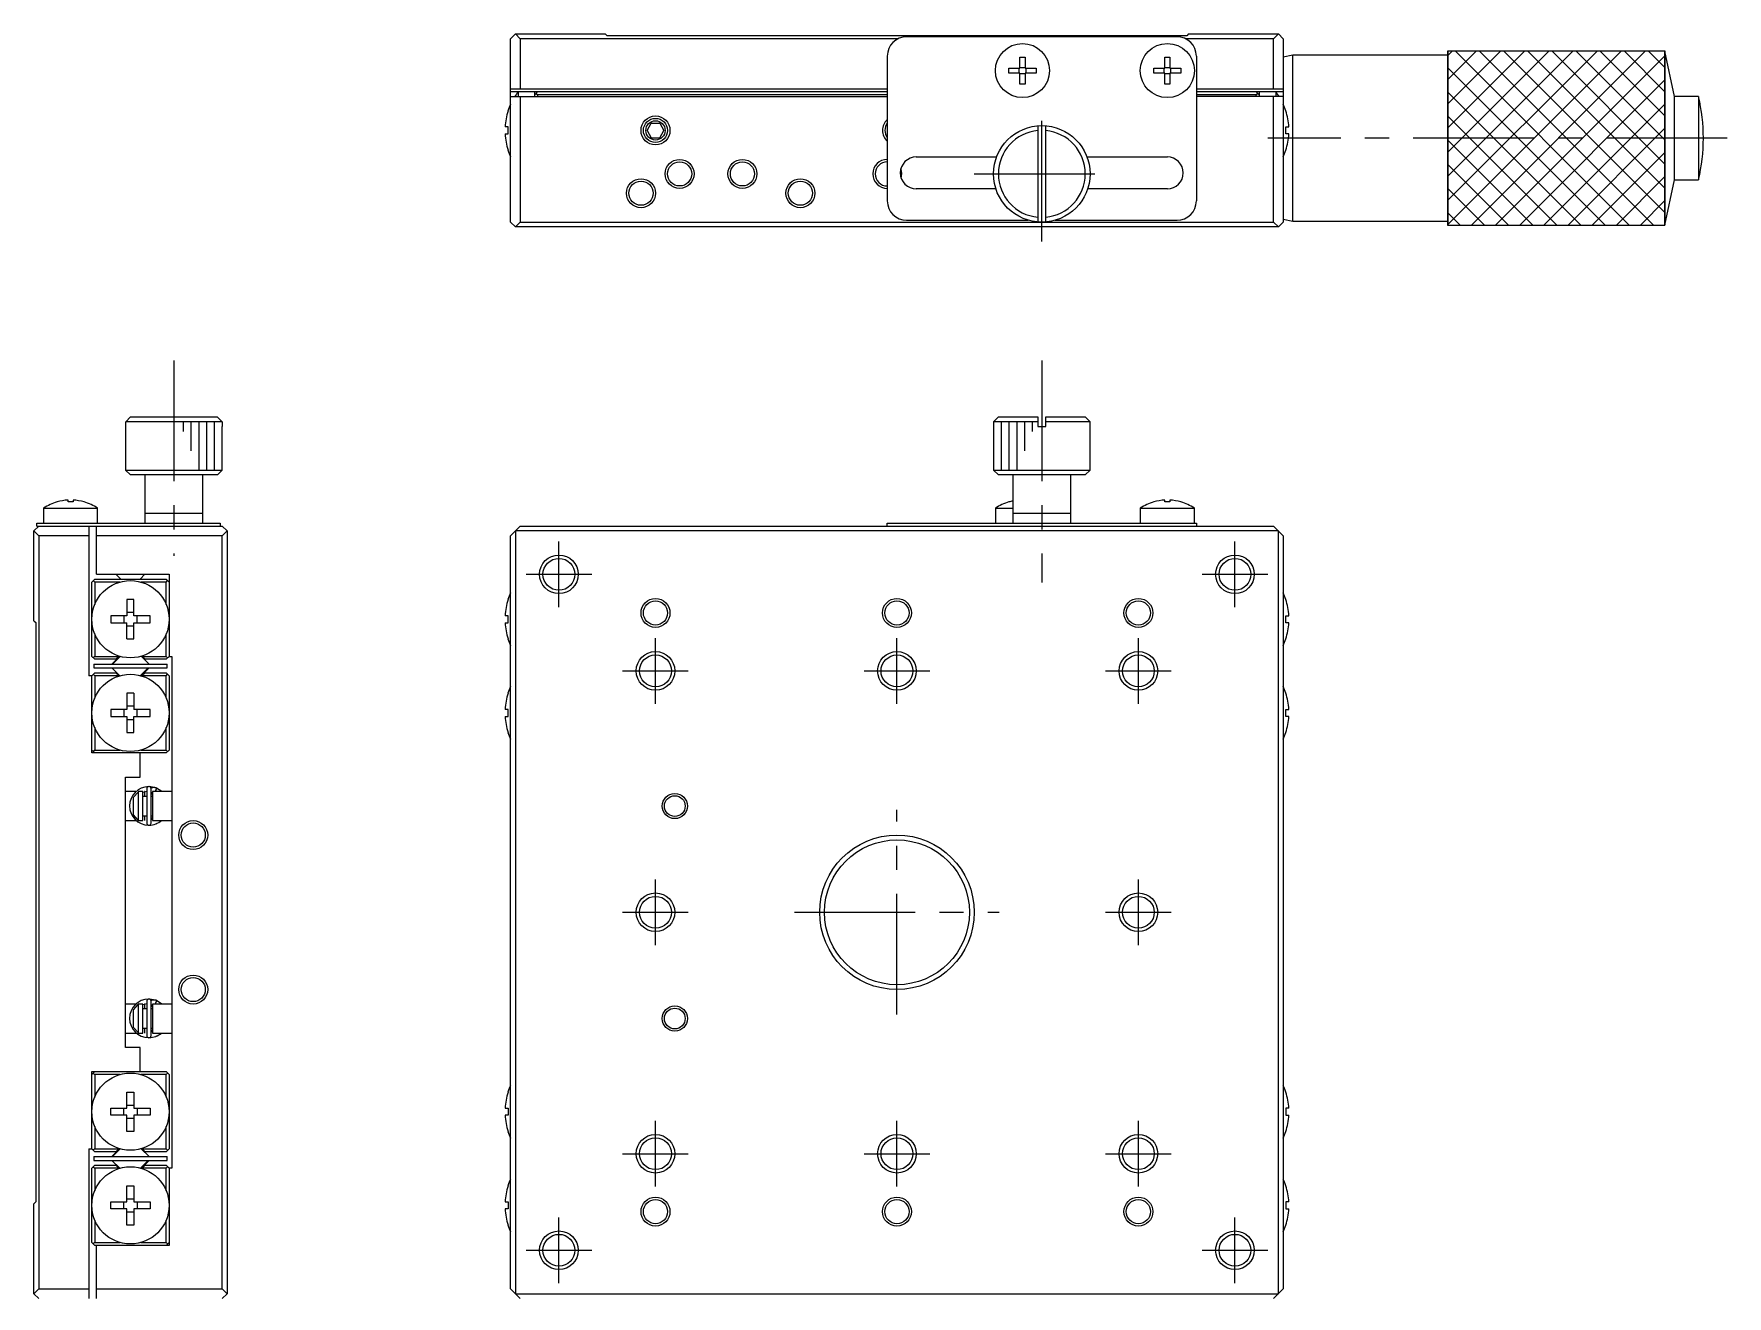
# Model space of a CAD drawing. Extents: x -7 to 400, y 24 to 258.
# Drawn here: x 33 to 208.3, y 127 to 257.7 of the extents above; entities that cross this region are included whole.
import ezdxf

# ---------------------------------------------------------------- set-up
doc = ezdxf.new("R2010")
doc.units = 0
doc.header["$LTSCALE"] = 10
doc.linetypes.add('CENTER', pattern=[2, 1.25, -0.25, 0.25, -0.25])
doc.linetypes.add('DASHED', pattern=[3.5, 2, -1.5])
doc.layers.get('0').update_dxf_attribs({"linetype": 'CONTINUOUS'})
doc.layers.add('CENTER', color=1, linetype='CENTER')

msp = doc.modelspace()

# ---------------------------------------------------------------- linework, layer by layer
at = {"color": 7, "linetype": 'CONTINUOUS'}
for p, q in [((82.316012, 257.19044), (82.816012, 257.69044)), ((82.316012, 238.19044), (82.316012, 257.19044)), ((82.816012, 257.69044), (83.316012, 257.19044)), ((82.816012, 257.69044), (92.116012, 257.69044)), ((122.444233, 257.19044), (83.316012, 257.19044)), ((83.316012, 257.19044), (83.316012, 251.99044)), ((92.316012, 257.49044), (92.116012, 257.69044)), ((152.316012, 257.49044), (92.316012, 257.49044)), ((151.316012, 257.39044), (123.316012, 257.39044)), ((161.316012, 257.19044), (152.187792, 257.19044)), ((152.516012, 257.69044), (152.316012, 257.49044)), ((152.516012, 257.69044), (161.816012, 257.69044)), ((161.316012, 257.19044), (161.816012, 257.69044)), ((161.316012, 251.99044), (161.316012, 257.19044)), ((161.816012, 257.69044), (162.316012, 257.19044)), ((162.316012, 257.19044), (162.316012, 238.19044)), ((121.316012, 255.39044), (121.316012, 240.39044)), ((135.056012, 255.289579), (135.576012, 255.289579)), ((135.056012, 254.15044), (135.056012, 255.289579)), ((135.576012, 255.289579), (135.576012, 254.15044)), ((150.056012, 255.289579), (150.576012, 255.289579)), ((150.056012, 254.15044), (150.056012, 255.289579)), ((150.576012, 255.289579), (150.576012, 254.15044)), ((153.316012, 255.39044), (153.316012, 240.39044)), ((163.316012, 255.49044), (162.316012, 255.29044)), ((163.316012, 238.29044), (163.316012, 255.49044)), ((179.316012, 255.49044), (163.316012, 255.49044)), ((179.316012, 255.89044), (179.316012, 237.89044)), ((201.816012, 255.89044), (179.316012, 255.89044)), ((202.816012, 251.19044), (201.816012, 255.89044)), ((201.816012, 237.89044), (201.816012, 255.89044)), ((133.916873, 253.63044), (133.916873, 254.15044)), ((133.916873, 254.15044), (135.056012, 254.15044)), ((135.056012, 253.63044), (133.916873, 253.63044)), ((134.986571, 253.63044), (134.986571, 254.15044)), ((135.056012, 254.219882), (135.576012, 254.219882)), ((135.056012, 252.491301), (135.056012, 253.63044)), ((135.576012, 253.560998), (135.056012, 253.560998)), ((135.576012, 252.491301), (135.056012, 252.491301)), ((135.576012, 254.15044), (136.715152, 254.15044)), ((135.576012, 253.63044), (135.576012, 252.491301)), ((136.715152, 253.63044), (135.576012, 253.63044)), ((135.645454, 254.15044), (135.645454, 253.63044)), ((136.715152, 254.15044), (136.715152, 253.63044)), ((148.916873, 253.63044), (148.916873, 254.15044)), ((148.916873, 254.15044), (150.056012, 254.15044)), ((150.056012, 253.63044), (148.916873, 253.63044)), ((149.986571, 253.63044), (149.986571, 254.15044)), ((150.056012, 254.219882), (150.576012, 254.219882)), ((150.056012, 252.491301), (150.056012, 253.63044)), ((150.576012, 253.560998), (150.056012, 253.560998)), ((150.576012, 252.491301), (150.056012, 252.491301)), ((150.576012, 254.15044), (151.715152, 254.15044)), ((150.576012, 253.63044), (150.576012, 252.491301)), ((151.715152, 253.63044), (150.576012, 253.63044)), ((150.645454, 254.15044), (150.645454, 253.63044)), ((151.715152, 254.15044), (151.715152, 253.63044)), ((82.316012, 251.99044), (121.316012, 251.99044)), ((121.316012, 251.69044), (82.316012, 251.69044)), ((82.316012, 251.19044), (121.316012, 251.19044)), ((83.092537, 251.69044), (83.092537, 251.19044)), ((83.316012, 251.19044), (83.316012, 238.19044)), ((85.116012, 251.69044), (84.816012, 251.39044)), ((84.816012, 251.19044), (84.816012, 251.69044)), ((85.116012, 251.39044), (84.966012, 251.54044)), ((121.316012, 251.39044), (85.116012, 251.39044)), ((85.116012, 251.39044), (85.116012, 251.19044)), ((153.316012, 251.99044), (162.316012, 251.99044)), ((162.316012, 251.69044), (153.316012, 251.69044)), ((159.516012, 251.39044), (153.316012, 251.39044)), ((162.316012, 251.19044), (153.316012, 251.19044)), ((159.816012, 251.39044), (159.516012, 251.69044)), ((159.666012, 251.54044), (159.516012, 251.39044)), ((159.516012, 251.19044), (159.516012, 251.39044)), ((159.816012, 251.69044), (159.816012, 251.19044)), ((161.316012, 238.19044), (161.316012, 251.19044)), ((161.539488, 251.69044), (161.539488, 251.19044)), ((205.316012, 251.19044), (202.816012, 251.19044)), ((202.816012, 242.59044), (202.816012, 251.19044)), ((205.316012, 251.19044), (205.316012, 242.59044)), ((82.05343, 249.72587), (82.044381, 249.730284)), ((162.578595, 249.72587), (162.587644, 249.730284)), ((82.05343, 248.05044), (81.735982, 248.05044)), ((81.735982, 247.33044), (82.05343, 247.33044)), ((82.05343, 247.33044), (82.05343, 248.05044)), ((96.449987, 247.69044), (96.883, 248.44044)), ((96.449987, 247.69044), (96.883, 246.94044)), ((96.883, 248.44044), (97.749025, 248.44044)), ((97.749025, 248.44044), (98.182038, 247.69044)), ((97.749025, 246.94044), (98.182038, 247.69044)), ((136.916012, 248.174414), (136.916012, 238.206466)), ((137.716012, 238.206466), (137.716012, 248.174414)), ((162.578595, 247.33044), (162.578595, 248.05044)), ((162.578595, 248.05044), (162.896043, 248.05044)), ((162.896043, 247.33044), (162.578595, 247.33044)), ((82.044381, 245.650596), (82.05343, 245.655009)), ((96.883, 246.94044), (97.749025, 246.94044)), ((162.587644, 245.650596), (162.578595, 245.655009)), ((124.316012, 244.94044), (132.632264, 244.94044)), ((141.999761, 244.94044), (150.316012, 244.94044)), ((201.816012, 237.89044), (202.816012, 242.59044)), ((202.816012, 242.59044), (205.316012, 242.59044)), ((132.56233, 241.64044), (124.316012, 241.64044)), ((150.316012, 241.64044), (142.069695, 241.64044)), ((162.316012, 238.49044), (163.316012, 238.29044)), ((82.316012, 238.19044), (82.816012, 237.69044)), ((82.816012, 237.69044), (83.316012, 238.19044)), ((161.816012, 237.69044), (82.816012, 237.69044)), ((83.316012, 238.19044), (161.316012, 238.19044)), ((123.316012, 238.39044), (135.916012, 238.39044)), ((138.716012, 238.39044), (151.316012, 238.39044)), ((161.316012, 238.19044), (161.816012, 237.69044)), ((161.816012, 237.69044), (162.316012, 238.19044)), ((163.316012, 238.29044), (179.316012, 238.29044)), ((179.316012, 237.89044), (201.816012, 237.89044)), ((42.467639, 217.521406), (42.969427, 218.021406)), ((52.435588, 217.521406), (42.467639, 217.521406)), ((42.467639, 217.021406), (42.467639, 217.521406)), ((42.969427, 218.021406), (51.933801, 218.021406)), ((51.933801, 218.021406), (52.435588, 217.521406)), ((52.435588, 217.521406), (52.435588, 217.021406)), ((132.816012, 218.021406), (132.316012, 217.521406)), ((136.916012, 217.521406), (132.316012, 217.521406)), ((132.316012, 217.521406), (132.316012, 212.521406)), ((132.816012, 218.021406), (136.916012, 218.021406)), ((136.916012, 218.021406), (136.916012, 217.021406)), ((137.716012, 218.021406), (141.816012, 218.021406)), ((137.716012, 217.021406), (137.716012, 218.021406)), ((142.316012, 217.521406), (137.716012, 217.521406)), ((142.316012, 217.521406), (141.816012, 218.021406)), ((142.316012, 212.521406), (142.316012, 217.521406)), ((42.451614, 217.021406), (42.467639, 217.021406)), ((42.451614, 217.021406), (42.451614, 212.521406)), ((52.435588, 217.021406), (52.451614, 217.021406)), ((52.451614, 212.521406), (52.451614, 217.021406)), ((136.916012, 217.021406), (137.716012, 217.021406)), ((42.451614, 212.521406), (52.451614, 212.521406)), ((42.451614, 212.521406), (42.951614, 212.021406)), ((51.951614, 212.021406), (52.451614, 212.521406)), ((132.316012, 212.521406), (142.316012, 212.521406)), ((132.316012, 212.521406), (132.816012, 212.021406)), ((141.816012, 212.021406), (142.316012, 212.521406)), ((51.951614, 212.021406), (42.951614, 212.021406)), ((44.451614, 212.021406), (44.451614, 207.021406)), ((50.451614, 207.021406), (50.451614, 212.021406)), ((141.816012, 212.021406), (132.816012, 212.021406)), ((134.316012, 212.021406), (134.316012, 207.021406)), ((140.316012, 207.021406), (140.316012, 212.021406)), ((35.352475, 209.214611), (35.349466, 209.220779)), ((36.491614, 209.214611), (36.491614, 209.407868)), ((37.011614, 209.214611), (36.491614, 209.214611)), ((37.011614, 209.407868), (37.011614, 209.214611)), ((38.153761, 209.220779), (38.150753, 209.214611)), ((133.916873, 209.214611), (133.913865, 209.220779)), ((148.916873, 209.214611), (148.913865, 209.220779)), ((150.056012, 209.214611), (150.056012, 209.407868)), ((150.576012, 209.214611), (150.056012, 209.214611)), ((150.576012, 209.407868), (150.576012, 209.214611)), ((151.71816, 209.220779), (151.715152, 209.214611)), ((33.251614, 206.721406), (33.251614, 207.021406)), ((33.251614, 207.021406), (52.251614, 207.021406)), ((33.951614, 208.563869), (39.551614, 208.563869)), ((33.951614, 208.563869), (33.951614, 207.021406)), ((39.551614, 207.021406), (39.551614, 208.563869)), ((50.451614, 208.021406), (44.451614, 208.021406)), ((52.251614, 207.021406), (52.251614, 206.721406)), ((121.316012, 206.721406), (121.316012, 207.021406)), ((121.316012, 207.021406), (153.316012, 207.021406)), ((132.516012, 208.563869), (134.316012, 208.563869)), ((132.516012, 208.563869), (132.516012, 207.021406)), ((140.316012, 208.021406), (134.316012, 208.021406)), ((147.516012, 208.563869), (153.116012, 208.563869)), ((147.516012, 208.563869), (147.516012, 207.021406)), ((153.116012, 207.021406), (153.116012, 208.563869)), ((153.316012, 207.021406), (153.316012, 206.721406)), ((32.951614, 206.221406), (33.451614, 206.721406)), ((33.451614, 205.721406), (32.951614, 206.221406)), ((32.951614, 196.921406), (32.951614, 206.221406)), ((33.251614, 206.721406), (52.451614, 206.721406)), ((33.451614, 205.721406), (33.451614, 127.721406)), ((38.651614, 205.721406), (33.451614, 205.721406)), ((38.651614, 206.721406), (38.651614, 191.221406)), ((39.451614, 201.721406), (39.451614, 206.721406)), ((52.451614, 205.721406), (39.451614, 205.721406)), ((52.951614, 206.221406), (52.451614, 206.721406)), ((52.451614, 205.721406), (52.951614, 206.221406)), ((52.451614, 127.721406), (52.451614, 205.721406)), ((52.951614, 206.221406), (52.951614, 127.221406)), ((82.316012, 205.721406), (83.316012, 206.721406)), ((82.316012, 127.721406), (82.316012, 205.721406)), ((161.816012, 206.221406), (82.816012, 206.221406)), ((82.816012, 206.221406), (82.816012, 127.221406)), ((83.316012, 206.721406), (161.316012, 206.721406)), ((161.316012, 206.721406), (162.316012, 205.721406)), ((161.816012, 127.221406), (161.816012, 206.221406)), ((162.316012, 205.721406), (162.316012, 127.721406)), ((39.451614, 201.721406), (46.951614, 201.721406)), ((41.451614, 201.721406), (41.951614, 201.221406)), ((43.951614, 201.221406), (44.451614, 201.721406)), ((46.951614, 201.721406), (46.951614, 193.221406)), ((38.951614, 200.921406), (39.251614, 201.221406)), ((38.951614, 193.221406), (38.951614, 200.921406)), ((39.101614, 201.071406), (39.251614, 200.921406)), ((39.251614, 201.221406), (46.651614, 201.221406)), ((39.251614, 200.921406), (39.251614, 198.591275)), ((41.866487, 200.921406), (39.251614, 200.921406)), ((46.651614, 200.921406), (44.03674, 200.921406)), ((46.651614, 201.221406), (46.951614, 200.921406)), ((46.651614, 200.921406), (46.801614, 201.071406)), ((46.651614, 198.591275), (46.651614, 200.921406)), ((43.311614, 199.106837), (42.591614, 199.106837)), ((42.591614, 199.106837), (42.591614, 197.431406)), ((43.311614, 197.431406), (43.311614, 199.106837)), ((82.05343, 199.106837), (82.044381, 199.11125)), ((162.578595, 199.106837), (162.587644, 199.11125)), ((32.951614, 196.921406), (33.151614, 196.721406)), ((33.151614, 196.721406), (33.151614, 136.721406)), ((42.591614, 197.431406), (40.916183, 197.431406)), ((40.916183, 197.431406), (40.916183, 196.711406)), ((40.916183, 196.711406), (42.591614, 196.711406)), ((42.263585, 197.431406), (42.263585, 196.711406)), ((43.311614, 197.759435), (42.591614, 197.759435)), ((42.591614, 195.035976), (42.591614, 196.711406)), ((42.591614, 196.383377), (43.311614, 196.383377)), ((44.987044, 197.431406), (43.311614, 197.431406)), ((43.311614, 196.711406), (44.987044, 196.711406)), ((43.311614, 195.035976), (43.311614, 196.711406)), ((43.639643, 196.711406), (43.639643, 197.431406)), ((44.987044, 196.711406), (44.987044, 197.431406)), ((82.05343, 197.431406), (81.735982, 197.431406)), ((81.735982, 196.711406), (82.05343, 196.711406)), ((82.05343, 196.711406), (82.05343, 197.431406)), ((162.578595, 197.431406), (162.896043, 197.431406)), ((162.578595, 196.711406), (162.578595, 197.431406)), ((162.896043, 196.711406), (162.578595, 196.711406)), ((39.251614, 195.551538), (39.251614, 193.221406)), ((42.591614, 195.035976), (43.311614, 195.035976)), ((46.651614, 193.221406), (46.651614, 195.551538)), ((82.044381, 195.031562), (82.05343, 195.035976)), ((162.587644, 195.031562), (162.578595, 195.035976)), ((39.251614, 192.921406), (38.951614, 193.221406)), ((39.251614, 193.221406), (39.101614, 193.071406)), ((39.251614, 193.221406), (41.741905, 193.221406)), ((41.441905, 192.921406), (39.251614, 192.921406)), ((41.838338, 193.229451), (41.030293, 192.421406)), ((41.101004, 192.421406), (41.893494, 193.213896)), ((41.441905, 192.921406), (41.770317, 193.249818)), ((44.872934, 192.421406), (44.064889, 193.229451)), ((44.13291, 193.249818), (44.461322, 192.921406)), ((44.161322, 193.221406), (46.651614, 193.221406)), ((46.651614, 192.921406), (44.461322, 192.921406)), ((46.801614, 193.071406), (46.651614, 193.221406)), ((46.951614, 193.221406), (46.651614, 192.921406)), ((46.951614, 193.221406), (47.251614, 193.221406)), ((47.251614, 193.221406), (47.251614, 140.221406)), ((38.951614, 191.221406), (38.651614, 191.221406)), ((38.951614, 191.221406), (39.251614, 191.521406)), ((38.951614, 183.221406), (38.951614, 191.221406)), ((39.101614, 191.371406), (39.251614, 191.221406)), ((39.151614, 192.421406), (46.751614, 192.421406)), ((39.151614, 192.421406), (39.151614, 192.021406)), ((39.151614, 192.021406), (46.751614, 192.021406)), ((39.251614, 191.521406), (41.441905, 191.521406)), ((41.741905, 191.221406), (39.251614, 191.221406)), ((39.251614, 191.221406), (39.251614, 188.891275)), ((41.030293, 192.021406), (41.838338, 191.213361)), ((41.770317, 191.192995), (41.4419, 191.521401)), ((44.802223, 192.021406), (44.009733, 191.228916)), ((44.064889, 191.213361), (44.872934, 192.021406)), ((44.461322, 191.521406), (44.132911, 191.192995)), ((46.651614, 191.221406), (44.161322, 191.221406)), ((44.461322, 191.521406), (46.651614, 191.521406)), ((46.951614, 191.221406), (46.651614, 191.521406)), ((46.651614, 191.221406), (46.801614, 191.371406)), ((46.651614, 188.891275), (46.651614, 191.221406)), ((46.751614, 192.021406), (46.751614, 192.421406)), ((46.951614, 191.221406), (46.951614, 183.521406)), ((43.311614, 189.406837), (42.591614, 189.406837)), ((42.591614, 189.406837), (42.591614, 187.731406)), ((43.311614, 189.406837), (43.311614, 187.731406)), ((82.05343, 189.406837), (82.044381, 189.41125)), ((162.578595, 189.406837), (162.587644, 189.41125)), ((42.591614, 187.731406), (40.916183, 187.731406)), ((40.916183, 187.731406), (40.916183, 187.011406)), ((42.263585, 187.731406), (42.263585, 187.011406)), ((43.311614, 188.059435), (42.591614, 188.059435)), ((44.987044, 187.731406), (43.311614, 187.731406)), ((43.639643, 187.011406), (43.639643, 187.731406)), ((44.987044, 187.011406), (44.987044, 187.731406)), ((82.05343, 187.731406), (81.735982, 187.731406)), ((82.05343, 187.011406), (82.05343, 187.731406)), ((162.578595, 187.731406), (162.896043, 187.731406)), ((162.578595, 187.011406), (162.578595, 187.731406)), ((39.251614, 185.851538), (39.251614, 183.521406)), ((40.916183, 187.011406), (42.591614, 187.011406)), ((42.591614, 187.011406), (42.591614, 185.335976)), ((42.591614, 186.683377), (43.311614, 186.683377)), ((43.311614, 187.011406), (44.987044, 187.011406)), ((43.311614, 185.335976), (43.311614, 187.011406)), ((46.651614, 183.521406), (46.651614, 185.851538)), ((81.735982, 187.011406), (82.05343, 187.011406)), ((162.896043, 187.011406), (162.578595, 187.011406)), ((42.591614, 185.335976), (43.311614, 185.335976)), ((82.044381, 185.331562), (82.05343, 185.335976)), ((162.587644, 185.331562), (162.578595, 185.335976)), ((38.951614, 183.521406), (39.251614, 183.221406)), ((46.651614, 183.221406), (38.951614, 183.221406)), ((39.251614, 183.521406), (39.101614, 183.371406)), ((39.251614, 183.521406), (41.866487, 183.521406)), ((43.951614, 180.721406), (43.951614, 183.221406)), ((44.03674, 183.521406), (46.651614, 183.521406)), ((46.801614, 183.371406), (46.651614, 183.521406)), ((46.651614, 183.221406), (46.951614, 183.521406)), ((42.451614, 180.721406), (43.951614, 180.721406)), ((42.451614, 152.721406), (42.451614, 180.721406)), ((43.522443, 179.221406), (42.451614, 179.221406)), ((43.251614, 178.637921), (43.751614, 179.16709)), ((44.251614, 179.221406), (43.751614, 179.221406)), ((43.751614, 179.221406), (43.751614, 176.221406)), ((44.251461, 179.162881), (44.637427, 179.272241)), ((44.251614, 176.221406), (44.251614, 179.221406)), ((44.451614, 179.221406), (44.411638, 179.221406)), ((44.451614, 178.721406), (44.451614, 179.221406)), ((44.637474, 179.513015), (44.637474, 175.963015)), ((45.570594, 179.607687), (44.888316, 179.736968)), ((45.081814, 179.581678), (45.077272, 179.579759)), ((45.115262, 179.594711), (45.081814, 179.581678)), ((45.087474, 175.963015), (45.087474, 179.513015)), ((45.087474, 178.912458), (45.251581, 179.16487)), ((45.149311, 179.606058), (45.115262, 179.594711)), ((45.183877, 179.615694), (45.149311, 179.606058)), ((45.218876, 179.623594), (45.183877, 179.615694)), ((45.254221, 179.62974), (45.218876, 179.623594)), ((45.251614, 179.221406), (45.251614, 176.221406)), ((47.251614, 179.221406), (45.251614, 179.221406)), ((45.289825, 179.634116), (45.254221, 179.62974)), ((45.325602, 179.636711), (45.289825, 179.634116)), ((45.361463, 179.63752), (45.325602, 179.636711)), ((45.39732, 179.63654), (45.361463, 179.63752)), ((45.433085, 179.633773), (45.39732, 179.63654)), ((45.468671, 179.629226), (45.433085, 179.633773)), ((45.50399, 179.62291), (45.468671, 179.629226)), ((45.538955, 179.61484), (45.50399, 179.62291)), ((45.511609, 179.23399), (45.504905, 179.221406)), ((45.518605, 179.247592), (45.511609, 179.23399)), ((45.647981, 179.576578), (45.515454, 179.221371)), ((45.525844, 179.262114), (45.518605, 179.247592)), ((45.533271, 179.277449), (45.525844, 179.262114)), ((45.540834, 179.293487), (45.533271, 179.277449)), ((45.57348, 179.605035), (45.538955, 179.61484)), ((45.548476, 179.31011), (45.540834, 179.293487)), ((45.556142, 179.327196), (45.548476, 179.31011)), ((45.563777, 179.344622), (45.556142, 179.327196)), ((45.571323, 179.36226), (45.563777, 179.344622)), ((45.64771, 179.57669), (45.570594, 179.607687)), ((45.578727, 179.379981), (45.571323, 179.36226)), ((45.607478, 179.59352), (45.57348, 179.605035)), ((45.585935, 179.397657), (45.578727, 179.379981)), ((45.592893, 179.415158), (45.585935, 179.397657)), ((45.599552, 179.432357), (45.592893, 179.415158)), ((45.605862, 179.449128), (45.599552, 179.432357)), ((45.611778, 179.465349), (45.605862, 179.449128)), ((45.639123, 179.58106), (45.607478, 179.59352)), ((45.617256, 179.480901), (45.611778, 179.465349)), ((45.622256, 179.495672), (45.617256, 179.480901)), ((45.626742, 179.509554), (45.622256, 179.495672)), ((45.630682, 179.522445), (45.626742, 179.509554)), ((45.634046, 179.534251), (45.630682, 179.522445)), ((45.63681, 179.544887), (45.634046, 179.534251)), ((45.638954, 179.554274), (45.63681, 179.544887)), ((45.638247, 179.581243), (45.639988, 179.580433)), ((46.202489, 179.221513), (45.638823, 179.580465)), ((45.640462, 179.562344), (45.638954, 179.554274)), ((45.639988, 179.580433), (45.641086, 179.578117)), ((45.641324, 179.569039), (45.640462, 179.562344)), ((45.641086, 179.578117), (45.641532, 179.574309)), ((45.641532, 179.574309), (45.641324, 179.569039)), ((45.680915, 179.562155), (45.64771, 179.57669)), ((43.251614, 176.804891), (43.251614, 178.637921)), ((44.637474, 178.721406), (44.251614, 178.721406)), ((45.251614, 178.721406), (45.087474, 178.721406)), ((42.451614, 176.221406), (43.561085, 176.221406)), ((43.751614, 176.275723), (43.251614, 176.804891)), ((43.751614, 176.221406), (44.251614, 176.221406)), ((44.251614, 176.721406), (44.637474, 176.721406)), ((44.451614, 176.221406), (44.451614, 176.721406)), ((45.087474, 176.721406), (45.251614, 176.721406)), ((45.251612, 176.311146), (45.087474, 176.563571)), ((45.251614, 176.221406), (47.251614, 176.221406)), ((45.585328, 175.874613), (45.600527, 175.880001)), ((45.600912, 175.879114), (45.676754, 175.912019)), ((45.638247, 175.894787), (45.638023, 175.895324)), ((45.639123, 175.894969), (45.638247, 175.894787)), ((43.522443, 157.221406), (42.451614, 157.221406)), ((43.251614, 156.637921), (43.751614, 157.16709)), ((43.251614, 154.804891), (43.251614, 156.637921)), ((44.251614, 157.221406), (43.751614, 157.221406)), ((43.751614, 157.221406), (43.751614, 154.221406)), ((44.251461, 157.162881), (44.637427, 157.272241)), ((44.251614, 154.221406), (44.251614, 157.221406)), ((44.637474, 156.721406), (44.251614, 156.721406)), ((44.451614, 157.221406), (44.411638, 157.221406)), ((44.451614, 156.721406), (44.451614, 157.221406)), ((44.637474, 157.513015), (44.637474, 153.963015)), ((45.570594, 157.607687), (44.888316, 157.736968)), ((45.081814, 157.581678), (45.077272, 157.579759)), ((45.115262, 157.594711), (45.081814, 157.581678)), ((45.087474, 153.963015), (45.087474, 157.513015)), ((45.087474, 156.912458), (45.251581, 157.16487)), ((45.251614, 156.721406), (45.087474, 156.721406)), ((45.149311, 157.606058), (45.115262, 157.594711)), ((45.183877, 157.615694), (45.149311, 157.606058)), ((45.218876, 157.623594), (45.183877, 157.615694)), ((45.254221, 157.62974), (45.218876, 157.623594)), ((45.251614, 157.221406), (45.251614, 154.221406)), ((47.251614, 157.221406), (45.251614, 157.221406)), ((45.289825, 157.634116), (45.254221, 157.62974)), ((45.325602, 157.636711), (45.289825, 157.634116)), ((45.361463, 157.63752), (45.325602, 157.636711)), ((45.39732, 157.63654), (45.361463, 157.63752)), ((45.433085, 157.633773), (45.39732, 157.63654)), ((45.468671, 157.629226), (45.433085, 157.633773)), ((45.50399, 157.62291), (45.468671, 157.629226)), ((45.538955, 157.61484), (45.50399, 157.62291)), ((45.511609, 157.23399), (45.504905, 157.221406)), ((45.518605, 157.247592), (45.511609, 157.23399)), ((45.648588, 157.575784), (45.515454, 157.221371)), ((45.525844, 157.262114), (45.518605, 157.247592)), ((45.533271, 157.277449), (45.525844, 157.262114)), ((45.540834, 157.293487), (45.533271, 157.277449)), ((45.57348, 157.605035), (45.538955, 157.61484)), ((45.548476, 157.31011), (45.540834, 157.293487)), ((45.556142, 157.327196), (45.548476, 157.31011)), ((45.563777, 157.344622), (45.556142, 157.327196)), ((45.571323, 157.36226), (45.563777, 157.344622)), ((45.680915, 157.562155), (45.570594, 157.607687)), ((45.578727, 157.379981), (45.571323, 157.36226)), ((45.607478, 157.59352), (45.57348, 157.605035)), ((45.585935, 157.397657), (45.578727, 157.379981)), ((45.592893, 157.415158), (45.585935, 157.397657)), ((45.599552, 157.432357), (45.592893, 157.415158)), ((45.605862, 157.449128), (45.599552, 157.432357)), ((45.611778, 157.465349), (45.605862, 157.449128)), ((45.639123, 157.58106), (45.607478, 157.59352)), ((45.617256, 157.480901), (45.611778, 157.465349)), ((45.622256, 157.495672), (45.617256, 157.480901)), ((45.626742, 157.509554), (45.622256, 157.495672)), ((45.630682, 157.522445), (45.626742, 157.509554)), ((45.634046, 157.534251), (45.630682, 157.522445)), ((45.63681, 157.544887), (45.634046, 157.534251)), ((45.638954, 157.554274), (45.63681, 157.544887)), ((45.638247, 157.581243), (45.639988, 157.580433)), ((46.202489, 157.221513), (45.638823, 157.580465)), ((45.640462, 157.562344), (45.638954, 157.554274)), ((45.639988, 157.580433), (45.641086, 157.578117)), ((45.641324, 157.569039), (45.640462, 157.562344)), ((45.641086, 157.578117), (45.641532, 157.574309)), ((45.641532, 157.574309), (45.641324, 157.569039)), ((45.647981, 157.576578), (45.648588, 157.575784)), ((43.751614, 154.275723), (43.251614, 154.804891)), ((44.251614, 154.721406), (44.637474, 154.721406)), ((44.451614, 154.221406), (44.451614, 154.721406)), ((45.087474, 154.721406), (45.251614, 154.721406)), ((45.251612, 154.311146), (45.087474, 154.563571)), ((42.451614, 154.221406), (43.561085, 154.221406)), ((43.951614, 152.721406), (42.451614, 152.721406)), ((43.751614, 154.221406), (44.251614, 154.221406)), ((43.951614, 150.221406), (43.951614, 152.721406)), ((45.251614, 154.221406), (47.251614, 154.221406)), ((45.585328, 153.874613), (45.600527, 153.880001)), ((45.600912, 153.879114), (45.676754, 153.912019)), ((45.638247, 153.894787), (45.638023, 153.895324)), ((45.639123, 153.894969), (45.638247, 153.894787)), ((38.951614, 142.221406), (38.951614, 150.221406)), ((38.951614, 150.221406), (46.651614, 150.221406)), ((38.951614, 149.921406), (39.251614, 150.221406)), ((39.101614, 150.071406), (39.251614, 149.921406)), ((39.251614, 149.921406), (39.251614, 147.591275)), ((41.866487, 149.921406), (39.251614, 149.921406)), ((46.651614, 149.921406), (44.03674, 149.921406)), ((46.651614, 150.221406), (46.951614, 149.921406)), ((46.651614, 149.921406), (46.801614, 150.071406)), ((46.651614, 147.591275), (46.651614, 149.921406)), ((46.951614, 149.921406), (46.951614, 142.221406)), ((42.591614, 148.106837), (43.311614, 148.106837)), ((42.591614, 146.431406), (42.591614, 148.106837)), ((43.311614, 148.106837), (43.311614, 146.431406)), ((82.044381, 148.11125), (82.05343, 148.106837)), ((162.587644, 148.11125), (162.578595, 148.106837)), ((40.916183, 146.431406), (42.591614, 146.431406)), ((40.916183, 145.711406), (40.916183, 146.431406)), ((42.591614, 145.711406), (40.916183, 145.711406)), ((42.263585, 145.711406), (42.263585, 146.431406)), ((42.591614, 146.759435), (43.311614, 146.759435)), ((42.591614, 144.035976), (42.591614, 145.711406)), ((43.311614, 146.431406), (44.987044, 146.431406)), ((44.987044, 145.711406), (43.311614, 145.711406)), ((43.311614, 145.711406), (43.311614, 144.035976)), ((43.639643, 146.431406), (43.639643, 145.711406)), ((44.987044, 146.431406), (44.987044, 145.711406)), ((81.735982, 146.431406), (82.05343, 146.431406)), ((82.05343, 145.711406), (81.735982, 145.711406)), ((82.05343, 146.431406), (82.05343, 145.711406)), ((162.896043, 146.431406), (162.578595, 146.431406)), ((162.578595, 146.431406), (162.578595, 145.711406)), ((162.578595, 145.711406), (162.896043, 145.711406)), ((39.251614, 144.551538), (39.251614, 142.221406)), ((43.311614, 145.383377), (42.591614, 145.383377)), ((43.311614, 144.035976), (42.591614, 144.035976)), ((46.651614, 142.221406), (46.651614, 144.551538)), ((82.05343, 144.035976), (82.044381, 144.031562)), ((162.578595, 144.035976), (162.587644, 144.031562)), ((38.651614, 142.221406), (38.951614, 142.221406)), ((38.651614, 142.221406), (38.651614, 126.721406)), ((39.251614, 141.921406), (38.951614, 142.221406)), ((39.251614, 142.221406), (39.101614, 142.071406)), ((39.251614, 142.221406), (41.741905, 142.221406)), ((41.838338, 142.229451), (41.030293, 141.421406)), ((41.101004, 141.421406), (41.893494, 142.213896)), ((41.441905, 141.921406), (41.770317, 142.249818)), ((44.872934, 141.421406), (44.064889, 142.229451)), ((44.132911, 142.249818), (44.461317, 141.921401)), ((44.161322, 142.221406), (46.651614, 142.221406)), ((46.801614, 142.071406), (46.651614, 142.221406)), ((46.951614, 142.221406), (46.651614, 141.921406)), ((38.951614, 140.221406), (39.251614, 140.521406)), ((39.101614, 140.371406), (39.251614, 140.221406)), ((39.151614, 141.421406), (46.751614, 141.421406)), ((39.151614, 141.421406), (39.151614, 141.021406)), ((39.151614, 141.021406), (46.751614, 141.021406)), ((41.441905, 141.921406), (39.251614, 141.921406)), ((39.251614, 140.521406), (41.441905, 140.521406)), ((41.030293, 141.021406), (41.838338, 140.213361)), ((41.770317, 140.192995), (41.4419, 140.521401)), ((44.802223, 141.021406), (44.009733, 140.228916)), ((44.064889, 140.213361), (44.872934, 141.021406)), ((44.461322, 140.521406), (44.132911, 140.192995)), ((46.651614, 141.921406), (44.461322, 141.921406)), ((44.461322, 140.521406), (46.651614, 140.521406)), ((46.651614, 140.521406), (46.951614, 140.221406)), ((46.651614, 140.221406), (46.801614, 140.371406)), ((46.751614, 141.021406), (46.751614, 141.421406)), ((38.951614, 132.521406), (38.951614, 140.221406)), ((41.741905, 140.221406), (39.251614, 140.221406)), ((39.251614, 140.221406), (39.251614, 137.891275)), ((46.651614, 140.221406), (44.161322, 140.221406)), ((46.651614, 137.891275), (46.651614, 140.221406)), ((46.951614, 140.221406), (46.951614, 132.221406)), ((47.251614, 140.221406), (46.951614, 140.221406)), ((42.591614, 138.406837), (43.311614, 138.406837)), ((42.591614, 136.731406), (42.591614, 138.406837)), ((42.591614, 137.059435), (43.311614, 137.059435)), ((43.311614, 138.406837), (43.311614, 136.731406)), ((82.044381, 138.41125), (82.05343, 138.406837)), ((162.587644, 138.41125), (162.578595, 138.406837)), ((33.151614, 136.721406), (32.951614, 136.521406)), ((32.951614, 127.221406), (32.951614, 136.521406)), ((40.916183, 136.731406), (42.591614, 136.731406)), ((40.916183, 136.011406), (40.916183, 136.731406)), ((42.591614, 136.011406), (40.916183, 136.011406)), ((42.263585, 136.011406), (42.263585, 136.731406)), ((42.591614, 134.335976), (42.591614, 136.011406)), ((43.311614, 135.683377), (42.591614, 135.683377)), ((43.311614, 136.731406), (44.987044, 136.731406)), ((43.311614, 136.011406), (43.311614, 134.335976)), ((44.987044, 136.011406), (43.311614, 136.011406)), ((43.639643, 136.731406), (43.639643, 136.011406)), ((44.987044, 136.731406), (44.987044, 136.011406)), ((81.735982, 136.731406), (82.05343, 136.731406)), ((82.05343, 136.011406), (81.735982, 136.011406)), ((82.05343, 136.731406), (82.05343, 136.011406)), ((162.896043, 136.731406), (162.578595, 136.731406)), ((162.578595, 136.731406), (162.578595, 136.011406)), ((162.578595, 136.011406), (162.896043, 136.011406)), ((39.251614, 134.851538), (39.251614, 132.521406)), ((43.311614, 134.335976), (42.591614, 134.335976)), ((46.651614, 132.521406), (46.651614, 134.851538)), ((82.05343, 134.335976), (82.044381, 134.331562)), ((162.578595, 134.335976), (162.587644, 134.331562)), ((39.251614, 132.221406), (38.951614, 132.521406)), ((39.251614, 132.521406), (39.101614, 132.371406)), ((39.251614, 132.521406), (41.866487, 132.521406)), ((46.951614, 132.221406), (39.251614, 132.221406)), ((39.451614, 126.721406), (39.451614, 132.221406)), ((44.03674, 132.521406), (46.651614, 132.521406)), ((46.801614, 132.371406), (46.651614, 132.521406)), ((46.951614, 132.521406), (46.651614, 132.221406)), ((32.951614, 127.221406), (33.451614, 127.721406)), ((33.451614, 126.721406), (32.951614, 127.221406)), ((33.451614, 127.721406), (38.651614, 127.721406)), ((39.451614, 127.721406), (52.451614, 127.721406)), ((52.951614, 127.221406), (52.451614, 127.721406)), ((52.451614, 126.721406), (52.951614, 127.221406)), ((83.316012, 126.721406), (82.316012, 127.721406)), ((82.816012, 127.221406), (161.816012, 127.221406)), ((162.316012, 127.721406), (161.316012, 126.721406))]:
    msp.add_line(p, q, dxfattribs=at)
at = {"color": 3, "linetype": 'CONTINUOUS'}
for p, q in [((179.366012, 255.45157), (179.804883, 255.89044)), ((179.366012, 252.95157), (182.304883, 255.89044)), ((179.366012, 250.45157), (184.804883, 255.89044)), ((179.366012, 247.95157), (187.304883, 255.89044)), ((179.366012, 245.45157), (189.804883, 255.89044)), ((179.366012, 242.95157), (192.304883, 255.89044)), ((179.366012, 240.45157), (194.804883, 255.89044)), ((179.366012, 237.95157), (197.304883, 255.89044)), ((180.143123, 255.89044), (198.143123, 237.89044)), ((181.804883, 237.89044), (199.804883, 255.89044)), ((182.643123, 255.89044), (200.643123, 237.89044)), ((184.304883, 237.89044), (201.866012, 255.45157)), ((185.143123, 255.89044), (201.866012, 239.167551)), ((187.643123, 255.89044), (201.866012, 241.667551)), ((190.143123, 255.89044), (201.866012, 244.167551)), ((192.643123, 255.89044), (201.866012, 246.667551)), ((195.143123, 255.89044), (201.866012, 249.167551)), ((197.643123, 255.89044), (201.866012, 251.667551)), ((200.143123, 255.89044), (201.866012, 254.167551)), ((179.366012, 254.167551), (195.643123, 237.89044)), ((186.804883, 237.89044), (201.866012, 252.95157)), ((179.366012, 251.667551), (193.143123, 237.89044)), ((179.366012, 249.167551), (190.643123, 237.89044)), ((189.304883, 237.89044), (201.866012, 250.45157)), ((191.804883, 237.89044), (201.866012, 247.95157)), ((179.366012, 246.667551), (188.143123, 237.89044)), ((179.366012, 244.167551), (185.643123, 237.89044)), ((194.304883, 237.89044), (201.866012, 245.45157)), ((196.804883, 237.89044), (201.866012, 242.95157)), ((179.366012, 241.667551), (183.143123, 237.89044)), ((199.304883, 237.89044), (201.866012, 240.45157)), ((179.366012, 239.167551), (180.643123, 237.89044)), ((201.804883, 237.89044), (201.866012, 237.95157)), ((48.451614, 216.521406), (48.451614, 217.521406)), ((49.251614, 214.521406), (49.251614, 217.521406)), ((50.051614, 212.521406), (50.051614, 217.521406)), ((50.851614, 212.521406), (50.851614, 217.521406)), ((51.651614, 212.521406), (51.651614, 217.521406)), ((133.116012, 217.521406), (133.116012, 212.521406)), ((133.916012, 217.521406), (133.916012, 212.521406)), ((134.716012, 217.521406), (134.716012, 212.521406)), ((135.516012, 217.521406), (135.516012, 214.521406)), ((136.316012, 217.521406), (136.316012, 216.521406))]:
    msp.add_line(p, q, dxfattribs=at)
at = {"color": 3, "linetype": 'DASHED'}
for p, q in [((201.866012, 255.89044), (179.366012, 255.89044)), ((179.366012, 255.89044), (179.366012, 237.89044)), ((201.866012, 237.89044), (201.866012, 255.89044)), ((179.366012, 237.89044), (201.866012, 237.89044))]:
    msp.add_line(p, q, dxfattribs=at)
at = {"color": 7, "linetype": 'CONTINUOUS'}
for centre, radius in [((135.316012, 253.89044), 2.8), ((150.316012, 253.89044), 2.8), ((97.316012, 247.69044), 1.25), ((97.316012, 247.69044), 1), ((137.316012, 243.19044), 5), ((99.816012, 243.19044), 1.25), ((106.316012, 243.19044), 1.25), ((95.816012, 241.19044), 1.25), ((112.316012, 241.19044), 1.25), ((87.316012, 201.721406), 1.65), ((157.316012, 201.721406), 1.65), ((42.951614, 197.071406), 4), ((97.316012, 197.721406), 1.25), ((122.316012, 197.721406), 1.25), ((147.316012, 197.721406), 1.25), ((97.316012, 191.721406), 1.65), ((122.316012, 191.721406), 1.65), ((147.316012, 191.721406), 1.65), ((42.951614, 187.371406), 4), ((99.316012, 177.721406), 1.075), ((49.451614, 174.721406), 1.25), ((122.316012, 166.721406), 7.5), ((97.316012, 166.721406), 1.65), ((147.316012, 166.721406), 1.65), ((49.451614, 158.721406), 1.25), ((99.316012, 155.721406), 1.075), ((42.951614, 146.071406), 4), ((97.316012, 141.721406), 1.65), ((122.316012, 141.721406), 1.65), ((147.316012, 141.721406), 1.65), ((42.951614, 136.371406), 4), ((97.316012, 135.721406), 1.25), ((122.316012, 135.721406), 1.25), ((147.316012, 135.721406), 1.25), ((87.316012, 131.721406), 1.65), ((157.316012, 131.721406), 1.65)]:
    msp.add_circle(centre, radius, dxfattribs=at)
at = {"color": 3, "linetype": 'CONTINUOUS'}
for centre, radius in [((97.316012, 247.69044), 1.5), ((99.816012, 243.19044), 1.5), ((106.316012, 243.19044), 1.5), ((95.816012, 241.19044), 1.5), ((112.316012, 241.19044), 1.5), ((87.316012, 201.721406), 2), ((157.316012, 201.721406), 2), ((97.316012, 197.721406), 1.5), ((122.316012, 197.721406), 1.5), ((147.316012, 197.721406), 1.5), ((97.316012, 191.721406), 2), ((122.316012, 191.721406), 2), ((147.316012, 191.721406), 2), ((99.316012, 177.721406), 1.3), ((49.451614, 174.721406), 1.5), ((122.316012, 166.721406), 8), ((97.316012, 166.721406), 2), ((147.316012, 166.721406), 2), ((49.451614, 158.721406), 1.5), ((99.316012, 155.721406), 1.3), ((97.316012, 141.721406), 2), ((122.316012, 141.721406), 2), ((147.316012, 141.721406), 2), ((97.316012, 135.721406), 1.5), ((122.316012, 135.721406), 1.5), ((147.316012, 135.721406), 1.5), ((87.316012, 131.721406), 2), ((157.316012, 131.721406), 2)]:
    msp.add_circle(centre, radius, dxfattribs=at)
at = {"color": 7, "linetype": 'CONTINUOUS'}
for centre, radius, start, end in [((123.316012, 255.39044), 2, 90, 180), ((151.316012, 255.39044), 2, 0, 90), ((88.216012, 247.69044), 6.5, 142.020128, 147.42103), ((156.416012, 247.69044), 6.5, 32.57897, 37.979872), ((187.076012, 246.89044), 18.74, 346.734971, 13.265029), ((88.216012, 247.69044), 6.490023, 161.722202, 176.820185), ((88.216012, 247.69044), 6.5, 155.188368, 161.710277), ((156.416012, 247.69044), 6.5, 18.289723, 24.811632), ((156.416012, 247.69044), 6.490023, 3.179815, 18.277798), ((88.216012, 247.69044), 6.490023, 183.179815, 198.277798), ((122.316012, 247.69044), 1.25, 143.130102, 216.869898), ((137.316012, 243.19044), 4.5, 95.099689, 264.900311), ((137.316012, 243.19044), 4.5, 275.099689, 84.900311), ((156.416012, 247.69044), 6.490023, 341.722202, 356.820185), ((88.216012, 247.69044), 6.5, 198.289723, 204.811632), ((156.416012, 247.69044), 6.5, 335.188368, 341.710277), ((121.316012, 243.19044), 1.25, 90, 270), ((124.316012, 243.29044), 1.65, 90, 270), ((150.316012, 243.29044), 1.65, 270, 90), ((123.316012, 240.39044), 2, 180, 270), ((151.316012, 240.39044), 2, 270, 0), ((36.751614, 204.421406), 5, 106.285843, 124.055798), ((36.751614, 204.421406), 4.993235, 92.984767, 106.272555), ((36.751614, 204.421406), 4.993235, 73.727445, 87.015233), ((36.751614, 204.421406), 5, 55.944202, 73.714157), ((135.316012, 204.421406), 5, 106.285843, 124.055798), ((135.316012, 204.421406), 4.993235, 101.552804, 106.272555), ((150.316012, 204.421406), 5, 106.285843, 124.055798), ((150.316012, 204.421406), 4.993235, 92.984767, 106.272555), ((150.316012, 204.421406), 4.993235, 73.727445, 87.015233), ((150.316012, 204.421406), 5, 55.944202, 73.714157), ((88.216012, 197.071406), 6.490023, 161.722202, 176.820185), ((88.216012, 197.071406), 6.5, 155.188368, 161.710277), ((156.416012, 197.071406), 6.5, 18.289723, 24.811632), ((156.416012, 197.071406), 6.490023, 3.179815, 18.277798), ((88.216012, 197.071406), 6.490023, 183.179815, 198.277798), ((156.416012, 197.071406), 6.490023, 341.722202, 356.820185), ((88.216012, 197.071406), 6.5, 198.289723, 204.811632), ((156.416012, 197.071406), 6.5, 335.188368, 341.710277), ((88.216012, 187.371406), 6.490023, 161.722202, 176.820185), ((88.216012, 187.371406), 6.5, 155.188368, 161.710277), ((156.416012, 187.371406), 6.5, 18.289723, 24.811632), ((156.416012, 187.371406), 6.490023, 3.179815, 18.277798), ((88.216012, 187.371406), 6.490023, 183.179815, 198.277798), ((156.416012, 187.371406), 6.490023, 341.722202, 356.820185), ((88.216012, 187.371406), 6.5, 198.289723, 204.811632), ((156.416012, 187.371406), 6.5, 335.188368, 341.710277), ((44.862519, 177.738054), 1.999141, 90.618796, 269.312367), ((44.862474, 179.513015), 0.225, 0, 180), ((44.862474, 175.963015), 0.225, 180, 0), ((44.860902, 177.742538), 2.003705, 270.774764, 310.599023), ((44.862519, 155.738054), 1.999141, 90.618796, 269.312367), ((44.862474, 157.513015), 0.225, 0, 180), ((44.862474, 153.963015), 0.225, 180, 0), ((44.860902, 155.742538), 2.003705, 270.774764, 310.599023), ((88.216012, 146.071406), 6.490023, 161.722202, 176.820185), ((88.216012, 146.071406), 6.5, 155.188368, 161.710277), ((156.416012, 146.071406), 6.5, 18.289723, 24.811632), ((156.416012, 146.071406), 6.490023, 3.179815, 18.277798), ((88.216012, 146.071406), 6.490023, 183.179815, 198.277798), ((156.416012, 146.071406), 6.490023, 341.722202, 356.820185), ((88.216012, 146.071406), 6.5, 198.289723, 204.811632), ((156.416012, 146.071406), 6.5, 335.188368, 341.710277), ((88.216012, 136.371406), 6.5, 155.188368, 161.710277), ((156.416012, 136.371406), 6.5, 18.289723, 24.811632), ((88.216012, 136.371406), 6.490023, 161.722202, 176.820185), ((156.416012, 136.371406), 6.490023, 3.179815, 18.277798), ((88.216012, 136.371406), 6.490023, 183.179815, 198.277798), ((156.416012, 136.371406), 6.490023, 341.722202, 356.820185), ((88.216012, 136.371406), 6.5, 198.289723, 204.811632), ((156.416012, 136.371406), 6.5, 335.188368, 341.710277)]:
    msp.add_arc(centre, radius, start, end, dxfattribs=at)
at = {"color": 3, "linetype": 'CONTINUOUS'}
for centre, start, end in [((122.316012, 247.69044), 131.810315, 228.189685), ((121.316012, 243.19044), 90, 270), ((121.316012, 243.19044), 343.366025, 20.45228)]:
    msp.add_arc(centre, 1.5, start, end, dxfattribs=at)
at = {"layer": 'CENTER', "color": 1, "linetype": 'CENTER'}
for p, q in [((137.316012, 236.19044), (137.316012, 250.19044)), ((208.275997, 246.89044), (160.716012, 246.89044)), ((130.316012, 243.19044), (144.316012, 243.19044)), ((47.451614, 223.871406), (47.451614, 203.621406)), ((137.316012, 223.871406), (137.316012, 200.871406)), ((87.316012, 198.321406), (87.316012, 205.121406)), ((157.316012, 198.321406), (157.316012, 205.121406)), ((83.916012, 201.721406), (90.716012, 201.721406)), ((153.916012, 201.721406), (160.716012, 201.721406)), ((97.316012, 188.321406), (97.316012, 195.121406)), ((122.316012, 188.321406), (122.316012, 195.121406)), ((147.316012, 188.321406), (147.316012, 195.121406)), ((93.916012, 191.721406), (100.716012, 191.721406)), ((118.916012, 191.721406), (125.716012, 191.721406)), ((143.916012, 191.721406), (150.716012, 191.721406)), ((122.316012, 156.121406), (122.316012, 177.321406)), ((97.316012, 163.321406), (97.316012, 170.121406)), ((147.316012, 163.321406), (147.316012, 170.121406)), ((93.916012, 166.721406), (100.716012, 166.721406)), ((111.716012, 166.721406), (132.916012, 166.721406)), ((143.916012, 166.721406), (150.716012, 166.721406)), ((97.316012, 138.321406), (97.316012, 145.121406)), ((122.316012, 138.321406), (122.316012, 145.121406)), ((147.316012, 138.321406), (147.316012, 145.121406)), ((93.916012, 141.721406), (100.716012, 141.721406)), ((118.916012, 141.721406), (125.716012, 141.721406)), ((143.916012, 141.721406), (150.716012, 141.721406)), ((87.316012, 128.321406), (87.316012, 135.121406)), ((157.316012, 128.321406), (157.316012, 135.121406)), ((83.916012, 131.721406), (90.716012, 131.721406)), ((153.916012, 131.721406), (160.716012, 131.721406))]:
    msp.add_line(p, q, dxfattribs=at)

doc.saveas('drawing.dxf')
